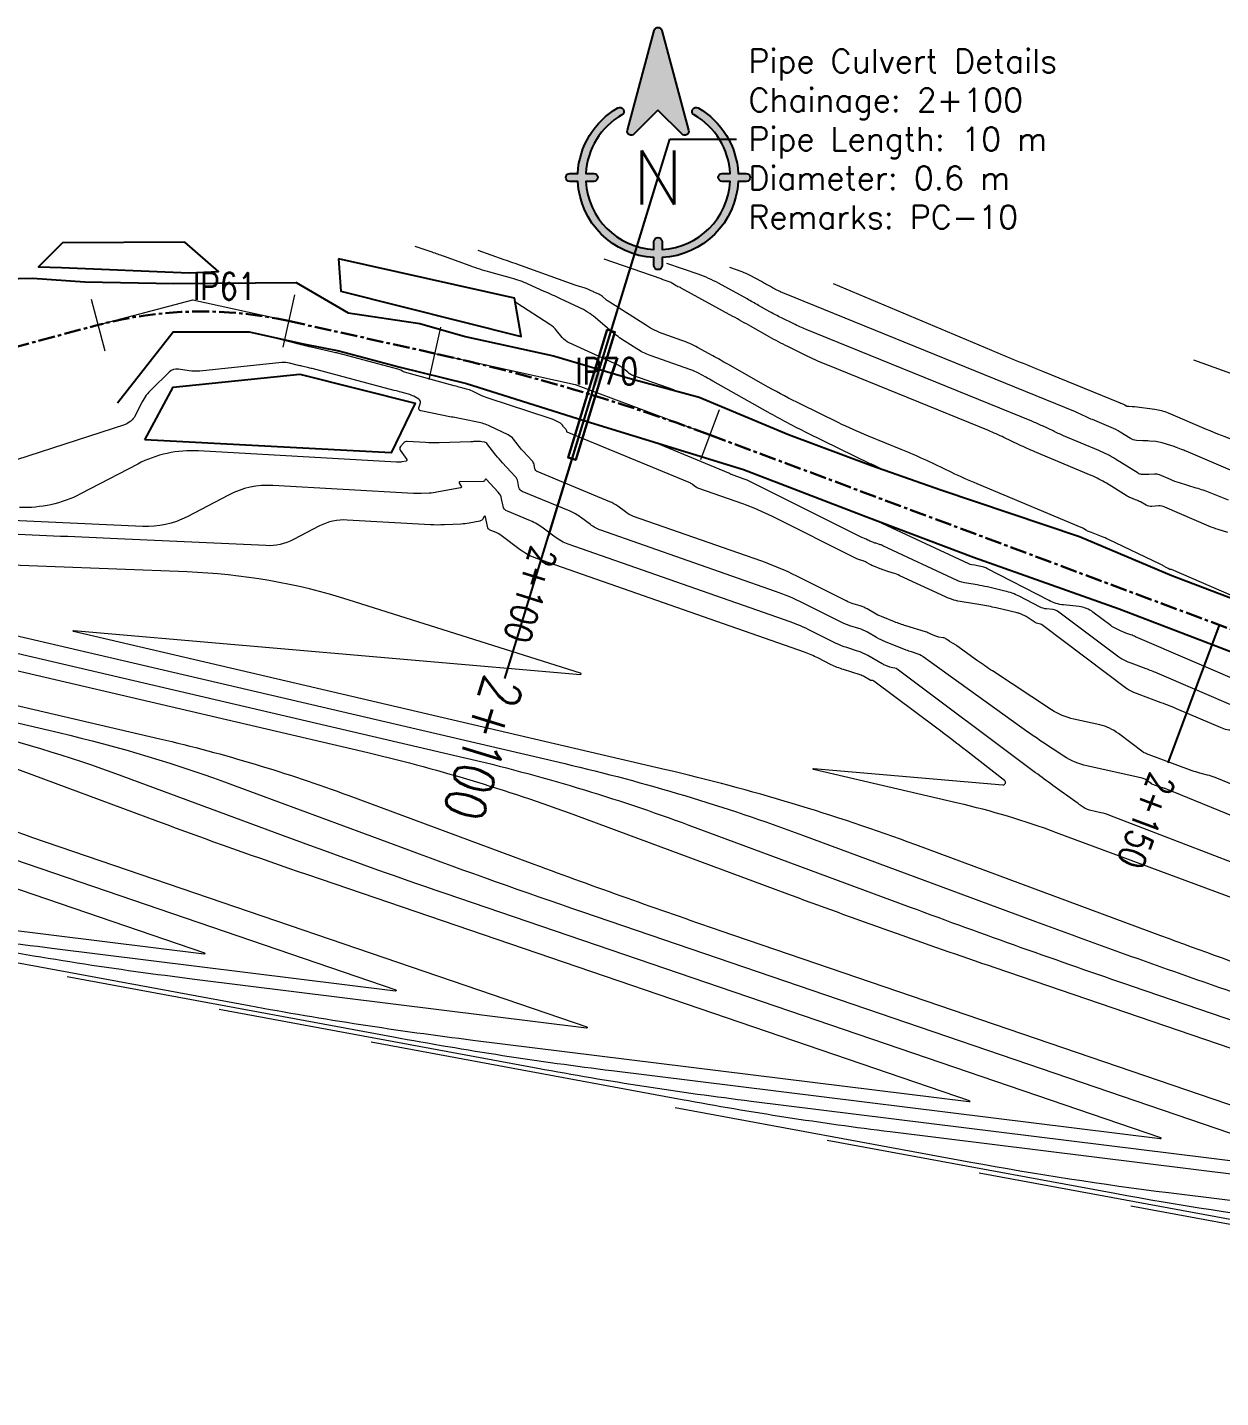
# Model space of a CAD drawing. Extents: x 337736 to 342002, y 3067251 to 3069533.
# Drawn here: x 339473.2 to 339562.4, y 3068116.4 to 3068218.9 of the extents above; entities that cross this region are included whole.
import ezdxf
from ezdxf.enums import TextEntityAlignment as Align

# ---------------------------------------------------------------- set-up
doc = ezdxf.new("R2010")
doc.units = 0
doc.header["$MEASUREMENT"] = 0
doc.linetypes.add('Center', pattern=[2, 1.25, -0.25, 0.25, -0.25])
for name, color, linetype, lineweight in [('BEC', 3, 'Continuous', 13), ('BES', 3, 'Continuous', 13), ('Chainage', 7, 'Continuous', 25), ('Contour', 4, 'Continuous', 0), ('IP_Line', 150, 'Continuous', 9), ('PC_Callout', 6, 'Continuous', 30), ('PipeCulvert', 6, 'Continuous', 30), ('RC', 9, 'Center', 30)]:
    doc.layers.add(name, color=color, linetype=linetype, lineweight=lineweight)
for name, color, linetype in [('Building', 1, 'Continuous'), ('IPName', 7, 'Continuous'), ('Match Chainage', 7, 'Continuous'), ('North', 7, 'Continuous'), ('RoadEdge', 51, 'Continuous')]:
    doc.layers.add(name, color=color, linetype=linetype)
doc.styles.get("Standard").update_dxf_attribs({"font": 'simplex.shx'})
doc.dimstyles.new('Dimension_PC_Callout', dxfattribs={"dimtxt": 1.75, "dimasz": 1.75, "dimexe": 0.18, "dimexo": 0.0625, "dimgap": 0.875, "dimtad": 0, "dimdec": 4, "dimzin": 0, "dimdsep": 46, "dimtxsty": 'Standard', "dimcen": 0.09, "dimadec": 0, "dimazin": 0, "dimtfac": 1, "dimtdec": 4, "dimtofl": 0, "dimtmove": 0, "dimatfit": 3, "dimfxl": 1, "dimtolj": 1, "dimtzin": 0, "dimarcsym": 0})

# ---------------------------------------------------------------- blocks, each defined once
blk = doc.blocks.new('North')
at = {"layer": 'North'}
h = blk.add_hatch(color=0, dxfattribs=at)
h.dxf.hatch_style = 1
edge = h.paths.add_edge_path()
edge.add_line((7.276000000000001e-12, 8.38899464431597), (-2.97585080653152, 5.413143837775349))
edge.add_arc((-3.32940419712395, 5.766697228368679), 0.499999999999442, 165.000000000033, 314.99999999992633, ccw=False)
edge.add_line((-3.81236711026941, 5.8961067509199), (-0.4829629131381812, 18.3216123735528))
edge.add_arc((7.276000000000001e-12, 18.1922028510016), 0.500000000000879, 14.999999999966974, 165.000000000033, ccw=False)
edge.add_line((0.482962913152733, 18.3216123735528), (3.81236711028396, 5.8961067509199))
edge.add_arc((3.3294041971385, 5.766697228368679), 0.500000000000879, -135, 14.999999999966974, ccw=False)
edge.add_line((2.97585080654608, 5.413143837776259), (7.275957614183426e-12, 8.38899464431597))
edge = h.paths.add_edge_path()
edge.add_line((0.5000000000072761, -7.99999999999636), (0.5000000000072761, -8.986100377802359))
edge.add_arc((7.276000000000001e-12, 3.638e-12), 9.000000000000279, 273.18473853672, 356.81526146328)
edge.add_line((8.98610037781327, -0.499999999996362), (8.000000000007269, -0.499999999996362))
edge.add_arc((8.000000000007269, 3.638e-12), 0.5, 90, 270, ccw=False)
edge.add_line((8.000000000007269, 0.500000000003638), (8.98610037781327, 0.500000000003638))
edge.add_arc((7.276000000000001e-12, 2.7285e-12), 9.00000000000033, 3.18473853672609, 60.00000000000131)
edge.add_arc((4.75000000000728, 8.22724133595511), 0.499999999999844, 59.999999999989996, 239.99999999999, ccw=False)
edge.add_arc((1.09139e-11, 3.638e-12), 9.99999999999743, 2.865983982600028, 60.00000000001597, ccw=False)
edge.add_line((9.98749217772638, 0.500000000003638), (11.0000000000073, 0.500000000003638))
edge.add_arc((11.0000000000073, 3.638e-12), 0.5, -90, 90, ccw=False)
edge.add_line((11.0000000000073, -0.499999999996362), (9.98749217772638, -0.499999999996362))
edge.add_arc((1.09139e-11, 3.638e-12), 9.999999999996382, 272.8659839825781, 357.1340160174001, ccw=False)
edge.add_line((0.5000000000072761, -9.98749217771547), (0.5000000000072761, -10.9999999999964))
edge.add_arc((7.276000000000001e-12, -10.9999999999964), 0.5, -180, 0, ccw=False)
edge.add_line((-0.499999999992724, -10.9999999999964), (-0.499999999992724, -9.98749217771547))
edge.add_arc((7.276000000000001e-12, 3.638e-12), 10, 182.865983982599, 267.1340160174011, ccw=False)
edge.add_line((-9.98749217771183, -0.499999999996362), (-10.9999999999927, -0.499999999996362))
edge.add_arc((-10.9999999999927, 3.638e-12), 0.5, 90, 270, ccw=False)
edge.add_line((-10.9999999999927, 0.500000000003638), (-9.98749217771183, 0.500000000003638))
edge.add_arc((7.276000000000001e-12, 3.638e-12), 10, 120, 177.134016017401, ccw=False)
edge.add_arc((-4.74999999999272, 8.22724133595511), 0.500000000000632, -59.99999999999011, 119.99999999995799, ccw=False)
edge.add_arc((7.276000000000001e-12, 2.7285e-12), 9.00000000000034, 119.999999999999, 176.815261463274)
edge.add_line((-8.98610037779872, 0.500000000003638), (-7.99999999999272, 0.500000000003638))
edge.add_arc((-7.99999999999272, 3.638e-12), 0.5, -90, 90, ccw=False)
edge.add_line((-7.99999999999272, -0.499999999996362), (-8.98610037779872, -0.499999999996362))
edge.add_arc((7.276000000000001e-12, 3.638e-12), 9.000000000000279, 183.18473853672, 266.81526146328)
edge.add_line((-0.499999999992724, -8.986100377802359), (-0.499999999992724, -7.99999999999636))
edge.add_arc((7.276000000000001e-12, -7.99999999999636), 0.5, 0, 180, ccw=False)
at = {"layer": 'North', "color": 0}
for points in [[(7.276000000000001e-12, 8.38899464431597), (-2.97585080653152, 5.413143837775349, -0.7673269879792459), (-3.81236711026941, 5.8961067509199), (-0.4829629131381811, 18.3216123735528, -0.7673269879794109), (0.482962913152733, 18.3216123735528), (3.81236711028396, 5.8961067509199, -0.7673269879792459), (2.97585080654608, 5.413143837776259)], [(0.5000000000072761, -7.99999999999636), (0.5000000000072761, -8.986100377802359, 0.382015476982892), (8.98610037781327, -0.499999999996362), (8.000000000007269, -0.499999999996362, -1), (8.000000000007269, 0.500000000003638), (8.98610037781327, 0.500000000003638, 0.253109756565021), (4.50000000000728, 7.79422863406307, -0.99999999999909), (5.00000000000728, 8.660254037847151, -0.2545902106462961), (9.98749217772638, 0.500000000003638), (11.0000000000073, 0.500000000003638, -1), (11.0000000000073, -0.499999999996362), (9.98749217772638, -0.499999999996362, -0.385206477913585), (0.5000000000072761, -9.98749217771547), (0.5000000000072761, -10.9999999999964, -1), (-0.499999999992724, -10.9999999999964), (-0.499999999992724, -9.98749217771547, -0.385206477913585), (-9.98749217771183, -0.499999999996362), (-10.9999999999927, -0.499999999996362, -1), (-10.9999999999927, 0.500000000003638), (-9.98749217771183, 0.500000000003638, -0.2545902106462961), (-4.99999999999272, 8.66025403784806, -0.9999999999990908), (-4.49999999999272, 7.79422863406307, 0.253109756565021), (-8.98610037779872, 0.500000000003638), (-7.99999999999272, 0.500000000003638, -1), (-7.99999999999272, -0.499999999996362), (-8.98610037779872, -0.499999999996362, 0.382015476982892), (-0.499999999992724, -8.986100377802359), (-0.499999999992724, -7.99999999999636, -1)]]:
    blk.add_lwpolyline(points, format="xyb", close=True, dxfattribs=at)
blk.add_text('N', height=6.7215, dxfattribs=at).set_placement((7.2919e-12, 3.6513e-12), align=Align.MIDDLE_CENTER)

msp = doc.modelspace()

# ---------------------------------------------------------------- linework, layer by layer
at = {"layer": 'BEC'}
for points in [[(339493.131777244, 3068198.85621693), (339492.264055413, 3068194.95146869)], [(339493.1317772437, 3068198.856216928), (339492.2640554128, 3068194.951468688)], [(339477.942371026, 3068198.53710184), (339478.973324972, 3068194.67224298)], [(339477.9423710258, 3068198.537101839), (339478.9733249717, 3068194.672242979)], [(339504.04361615, 3068196.43136384), (339503.175894319, 3068192.5266156)], [(339504.0436161497, 3068196.431363839), (339503.1758943187, 3068192.526615599)], [(339524.884816427, 3068190.25863812), (339523.486108601, 3068186.51115678)], [(339524.8848164268, 3068190.258638118), (339523.4861086008, 3068186.511156779)]]:
    msp.add_lwpolyline(points, dxfattribs=at)
at = {"layer": 'BES'}
for points in [[(339493.131777244, 3068198.85621693), (339492.264055413, 3068194.95146869)], [(339493.1317772437, 3068198.856216928), (339492.2640554128, 3068194.951468688)], [(339477.942371026, 3068198.53710184), (339478.973324972, 3068194.67224298)], [(339477.9423710258, 3068198.537101839), (339478.9733249717, 3068194.672242979)], [(339504.04361615, 3068196.43136384), (339503.175894319, 3068192.5266156)], [(339504.0436161497, 3068196.431363839), (339503.1758943187, 3068192.526615599)], [(339524.884816427, 3068190.25863812), (339523.486108601, 3068186.51115678)], [(339524.8848164268, 3068190.258638118), (339523.4861086008, 3068186.511156779)]]:
    msp.add_lwpolyline(points, dxfattribs=at)
at = {"layer": 'Building'}
for points in [[(339475.7929999997, 3068202.751999998, 1414.822), (339474.0089999997, 3068200.961999998, 1415.347), (339475.7169999998, 3068200.904999998, 1415.614), (339485.2779999998, 3068200.514999999, 1414.922), (339487.4659999998, 3068200.613999998, 1414.787), (339484.9429999997, 3068202.798999998, 1414.965), (339475.7929999997, 3068202.751999998, 1414.822)], [(339496.4359999998, 3068201.547999999, 1414.756), (339496.6109999998, 3068199.133999998, 1414.779), (339510.0849999998, 3068195.731999998, 1413.667), (339509.5900999997, 3068198.605999999, 1412.929), (339496.4359999998, 3068201.547999999, 1414.756)], [(339481.9399999998, 3068188.004999998, 1416.74), (339484.0679999997, 3068191.952999999, 1416.787), (339493.5449999998, 3068192.936999999, 1416.78), (339502.1529999998, 3068190.748999998, 1416.664), (339500.3759999998, 3068187.040999999, 1416.699), (339481.9399999998, 3068188.004999998, 1416.74)]]:
    msp.add_polyline3d(points, dxfattribs=at)
at = {"layer": 'Chainage'}
for p, q in [((339515.338596211, 3068191.38639048), (339512.119991815, 3068180.86780761)), ((339562.275258873, 3068174.16828331), (339558.428812353, 3068163.86270962))]:
    msp.add_line(p, q, dxfattribs=at)
at = {"layer": 'Contour'}
for points, elevation in [([(339536.8455332448, 3068185.917949785), (339536.4405, 3068186.1107, 0.01443), (339536.3538, 3068186.149), (339536.2659, 3068186.1847, -0.01727), (339536.1794, 3068186.2234), (339531.4805, 3068188.525, -0.01469), (339528.5225, 3068190.0831), (339524.4244, 3068192.3981, 0.00282), (339523.8825, 3068192.7002), (339523.3389, 3068192.9993, 0.0408), (339522.7746, 3068193.2522), (339519.727, 3068194.3296, -0.05712), (339518.7299, 3068194.8161), (339517.7884, 3068195.4169, -0.03372), (339516.8917, 3068196.0783), (339515.6401, 3068197.1387, 0.06757), (339514.4155, 3068197.9201), (339513.0154, 3068198.5673, 0.00275), (339511.8147, 3068199.1144), (339510.6109, 3068199.6549, 0.03825), (339509.373, 3068200.1005), (339507.7488, 3068200.5485, -0.01963), (339506.2606, 3068201.0225), (339504.2838, 3068201.7388, 0.00315), (339503.4363, 3068202.0398), (339502.1622, 3068202.4833)], 1412), ([(339566.1774, 3068175.0758), (339558.6882, 3068178.3095, 0.11877), (339558.6477, 3068178.3165), (339558.6056, 3068178.3137, -0.1434), (339558.5661, 3068178.3226), (339558.4446, 3068178.3896, -0.006079999999999999), (339558.352, 3068178.4422), (339558.0729, 3068178.6053, 0.02126), (339557.8512, 3068178.7225), (339553.994, 3068180.556, 0.0154), (339553.46, 3068180.7899), (339552.7198, 3068181.0874, 0.0056), (339552.5761, 3068181.1433), (339552.4319, 3068181.1975, -0.05067), (339552.2946, 3068181.2657), (339552.1147, 3068181.3791, 0.04142), (339551.9439, 3068181.4678), (339544.177, 3068184.7209, -0.01187), (339542.28, 3068185.5689), (339540.4031, 3068186.462, 0.01443), (339538.502, 3068187.3001), (339536.0385, 3068188.3025, -0.01727), (339533.7891, 3068189.3095), (339530.9944, 3068190.6783, -0.01469), (339528.5602, 3068191.9606), (339525.5258, 3068193.6746, 0.00282), (339524.4012, 3068194.3016), (339523.2731, 3068194.9222, 0.0408), (339522.1021, 3068195.447), (339520.7103, 3068195.9391, -0.05712), (339519.4484, 3068196.5547), (339516.6629999999, 3068198.3324, -0.03372), (339516.4063, 3068198.5218), (339516.1623, 3068198.7285, 0.06757), (339515.8952, 3068198.8989), (339515.5898, 3068199.0401, 0.00275), (339515.3278, 3068199.1594), (339515.0652, 3068199.2773, 0.03825), (339514.7952, 3068199.3746), (339514.4409, 3068199.4723, -0.01963), (339514.1163, 3068199.5757), (339510.1195, 3068201.0238, 0.00315), (339508.8202, 3068201.4853), (339506.867, 3068202.1653)], 1411), ([(339562.9012, 3068181.0941), (339562.1931, 3068181.3081, -0.02854), (339561.4994, 3068181.5617), (339558.1951, 3068182.9885, 0.11877), (339557.7291, 3068183.069), (339557.2286, 3068183.0363, -0.1434), (339556.8014, 3068183.1317), (339556.3739, 3068183.3677, 0.03619), (339556.019, 3068183.5314), (339555.6522, 3068183.6693, -0.05067), (339555.3031, 3068183.8427), (339553.8353, 3068184.7676, 0.04142), (339552.6972, 3068185.3593), (339548.4827, 3068187.1244, -0.01187), (339547.3217, 3068187.6434), (339546.173, 3068188.19, 0.01443), (339545.0095, 3068188.703), (339533, 3068193.5891, -0.01727), (339531.5134, 3068194.2546), (339530.0222, 3068194.985, -0.01469), (339528.6354, 3068195.7155), (339527.27, 3068196.4868, 0.00282), (339525.9004, 3068197.2503), (339522.0539, 3068199.3663, 0.0408), (339521.9276, 3068199.4229), (339521.7966, 3068199.4692, -0.05712), (339521.6726, 3068199.5297), (339521.3962, 3068199.7061, 0.05516), (339521.1601, 3068199.8224), (339520.8401, 3068199.9384, 0.00315), (339520.5431, 3068200.0439), (339516.2767, 3068201.5292)], 1409), ([(339562.9518, 3068183.513), (339561.5979, 3068184.0474, 0.02062), (339560.5483, 3068184.4124), (339559.2974, 3068184.7904, -0.02854), (339558.6193, 3068185.0384), (339557.7975, 3068185.3932, 0.11877), (339557.4339, 3068185.456), (339557.0029, 3068185.4279, -0.0262), (339556.7284, 3068185.4244), (339556.4537, 3068185.4352, -0.13143), (339556.2, 3068185.5139), (339554.5189, 3068186.5732, 0.04142), (339553.2665, 3068187.2243), (339550.6356, 3068188.3262, -0.01187), (339549.8426, 3068188.6807), (339549.0579, 3068189.054, 0.01443), (339548.2632, 3068189.4044), (339531.3893, 3068196.2696, -0.01727), (339530.4642, 3068196.6837), (339529.5361, 3068197.1383, -0.01469), (339528.673, 3068197.5929), (339527.8233, 3068198.073, 0.00282), (339526.9709, 3068198.5482), (339524.8353, 3068199.7229, 0.042), (339523.3277, 3068200.3943), (339520.9815, 3068201.2111)], 1408), ([(339563.622, 3068185.5324), (339559.7968, 3068187.159, 0.006540000000000001), (339559.4416, 3068187.3046), (339559.0845, 3068187.4455, 0.02062), (339558.7223, 3068187.5715), (339557.9926, 3068187.792, 0.05212000000000001), (339557.5244, 3068187.8817), (339557.0467, 3068187.9225, 0.01141), (339556.5684, 3068187.9523), (339556.0768, 3068187.9718, -0.13143), (339555.6268, 3068188.1114), (339554.8697, 3068188.5884, 0.04142), (339554.1985, 3068188.9374), (339552.7885, 3068189.528, -0.01187), (339552.3634, 3068189.718), (339551.9429, 3068189.9181, 0.01443), (339551.5169, 3068190.1059), (339529.7787, 3068198.95, -0.01727), (339529.4149, 3068199.1129), (339529.05, 3068199.2916, -0.01469), (339528.7106, 3068199.4704), (339528.3765, 3068199.6591, 0.00282), (339528.0413, 3068199.846), (339527.2016, 3068200.3079, 0.042), (339526.6088, 3068200.5719), (339525.6863, 3068200.8931)], 1407), ([(339563.5694, 3068187.9137, -0.01401), (339561.3182, 3068188.7973), (339558.4739, 3068190.0068, 0.06935), (339557.4444, 3068190.2847), (339555.9322, 3068190.4748, 0.00999), (339555.7518, 3068190.4939), (339555.5133, 3068190.5142, 0.01141), (339555.448, 3068190.5183), (339555.3826, 3068190.5209, -0.13143), (339555.3222, 3068190.5396), (339555.2206, 3068190.6036, 0.04142), (339555.1305, 3068190.6505), (339554.9413, 3068190.7297, -0.01187), (339554.8843, 3068190.7552), (339554.8278, 3068190.7821, 0.01443), (339554.7707, 3068190.8073), (339549.0708, 3068193.1263, -0.00299), (339545.261, 3068194.7029), (339533.4231, 3068199.6852)], 1406), ([(339521.5256173316, 3068191.734775352, 0.02319413528752279), (339521.4899, 3068191.7493), (339518.4269, 3068192.8321, -0.05712), (339518.2946, 3068192.8967), (339518.1697, 3068192.9764, -0.03372), (339518.0507, 3068193.0642), (339517.6606, 3068193.3947, 0.06901), (339517.3341, 3068193.6017), (339513.6726, 3068195.2689, -0.11661), (339513.1508, 3068195.6734), (339512.7246, 3068196.2013, 0.07922), (339512.227, 3068196.6499), (339509.7679, 3068198.245, 0.009506753938882359), (339509.6383920607, 3068198.325556711, 0.009506753938882359)], 1413), ([(339563.3657, 3068166.2749, -0.09566000000000001), (339562.3623, 3068166.4943), (339559.2447, 3068167.8348, 0.01278), (339557.9351, 3068168.3586), (339556.0743, 3068169.0483, -0.02068), (339555.8312, 3068169.15), (339555.5922, 3068169.2618, -0.05222), (339555.3674, 3068169.3972), (339549.0756, 3068174.1439, 0.10755), (339548.8968, 3068174.2263), (339548.7002, 3068174.2698, -0.09104), (339548.5177, 3068174.3469), (339547.8295, 3068174.7987, 0.04468), (339547.6199, 3068174.9109), (339547.4004, 3068175.0043, 0.04307), (339547.1744, 3068175.0783), (339545.5871, 3068175.4502, 0.0186), (339544.4431, 3068175.6737), (339543.0573, 3068175.8913, -0.07006), (339541.8032, 3068176.2733), (339538.4004, 3068177.8568, 0.03379), (339537.8983, 3068178.0503), (339537.3383, 3068178.2238, -0.02008), (339536.9186, 3068178.3726), (339536.4376, 3068178.5651, -0.03468), (339536.1675, 3068178.6956), (339535.8972, 3068178.8502, 0.05347999999999999), (339535.6427, 3068178.9616), (339535.3762, 3068179.0456, -0.03976), (339535.1181, 3068179.1503), (339528.8696, 3068182.2823, 0.03185), (339526.65, 3068183.2232), (339523.3651, 3068184.3752, -0.07716), (339523.1166, 3068184.5081), (339522.8888, 3068184.6796, 0.06315), (339522.6432, 3068184.8199), (339513.535, 3068188.5962, -0.24844), (339513.4885, 3068188.6524), (339513.4718, 3068188.7332, 0.1366), (339513.4354, 3068188.8039), (339513.2586, 3068188.995, -0.02288), (339513.1683, 3068189.1019), (339513.083, 3068189.213, 0.11848), (339512.9771, 3068189.2986), (339512.5659, 3068189.4941, 0.03223), (339512.2413, 3068189.6235), (339507.623, 3068191.1281, -0.03382), (339507.0544, 3068191.3569), (339506.4373, 3068191.6551, 0.05005), (339505.9958, 3068191.8163), (339505.5379999999, 3068191.9333, -0.00507), (339505.0816, 3068192.0548), (339501.3556, 3068193.0876, -0.06057000000000001), (339501.22, 3068193.1436), (339501.0912, 3068193.216, 0.0632), (339500.9554, 3068193.2712), (339497.135, 3068194.2872, 0.00014), (339496.7612, 3068194.3865), (339496.3874, 3068194.4857, 0.00927), (339496.0119, 3068194.5779), (339494.3843, 3068194.9458, -0.00596), (339493.1769, 3068195.2338), (339489.7669, 3068196.0906)], 1414), ([(339422.3341967687, 3068193.994312794), (339426.4665, 3068193.0791, -0.09541000000000001), (339429.0109, 3068191.9786), (339442.9191, 3068182.4949, -0.18084), (339443.6886, 3068181.4045), (339444.0732, 3068179.9391, -0.29733), (339443.7441, 3068178.9501), (339442.7698, 3068178.1759, 0.62721), (339442.8886, 3068177.6473), (339498.2104, 3068164.7322, -0.0314), (339514.1485, 3068159.9392), (339529.7852, 3068154.1444, 0.006409999999999999), (339545.4936, 3068148.551), (339615.0459, 3068124.7849, -0.90205), (339615.0229, 3068124.685), (339558.4855, 3068131.7012, -0.01483), (339543.6871, 3068133.9851), (339521.5912, 3068138.0695)], 1424), ([(339433.7605943313, 3068194.59736864, 0.09304940287050198), (339434.0607, 3068194.3237), (339437.7062, 3068192.0697, -0.03012), (339440.0323, 3068190.4301), (339442.362, 3068188.5683, -0.05477000000000001), (339444.1846, 3068186.7521), (339445.8076, 3068184.7357, 0.00954), (339447.4684, 3068182.7509), (339451.011, 3068178.6779, -0.11529), (339451.058, 3068178.5891), (339451.0891, 3068178.4703, -0.29733), (339451.0723, 3068178.4196), (339451.0224, 3068178.38, 0.62721), (339451.0284, 3068178.3529), (339513.3404, 3068163.8059, -0.0314), (339531.1066, 3068158.4632), (339548.537, 3068152.0037, 0.006409999999999999), (339566.0473, 3068145.7687), (339643.6317, 3068119.258, -0.90205), (339643.6087, 3068119.1581), (339579.2912, 3068127.1398, -0.01483), (339565.2604, 3068129.3053), (339544.3107, 3068133.1778)], 1422), ([(339571.2477, 3068158.9621), (339561.9526, 3068162.7664, 0.03535), (339561.3899, 3068162.9515), (339560.8141, 3068163.0968, -0.02695), (339560.2478, 3068163.2726), (339556.8428, 3068164.5346, -0.02068), (339556.7489, 3068164.5739), (339556.6565, 3068164.6172, -0.05222), (339556.5696, 3068164.6695), (339554.7326, 3068166.0553, 0.10755), (339553.3412, 3068166.6969), (339551.4037, 3068167.1257, -0.09104), (339549.7314, 3068167.8315), (339545.3081, 3068170.7356, -0.01079), (339544.1979, 3068171.4992), (339542.6416, 3068172.6199, 0.02356), (339542.4676, 3068172.7331), (339542.2883, 3068172.8382, -0.01808), (339542.1131, 3068172.9495), (339541.8669, 3068173.1187, 0.11208), (339541.6238, 3068173.2155), (339541.3017, 3068173.2661, -0.07006), (339541.0111, 3068173.3546), (339540.654, 3068173.5208, 0.03379), (339540.3144, 3068173.6518), (339538.844, 3068174.1073, -0.02008), (339537.9997, 3068174.4065), (339537.0321, 3068174.7938, -0.03468), (339536.4887, 3068175.0564), (339535.9449, 3068175.3673, 0.05347999999999999), (339535.433, 3068175.5913), (339534.8969, 3068175.7605, -0.03976), (339534.3777, 3068175.971), (339530.6965, 3068177.8162, 0.03185), (339528.0021, 3068178.9584), (339518.4873, 3068182.2949, -0.07716), (339517.8754, 3068182.6223), (339517.3143, 3068183.0447, 0.06315), (339516.7095, 3068183.3904), (339511.2925, 3068185.6362, -0.24844), (339511.1104, 3068185.8566), (339511.0449, 3068186.1734, 0.1366), (339510.9024, 3068186.4505), (339510.2091, 3068187.1994, -0.02288), (339509.8554, 3068187.6185), (339509.5209, 3068188.0538, 0.11848), (339509.1057, 3068188.3893), (339507.7418, 3068189.0378, 0.06295), (339506.8124, 3068189.3438), (339505.8443, 3068189.5324, -0.00107), (339504.8766, 3068189.723), (339502.5792, 3068190.1805, -0.4372), (339502.4417, 3068190.4048), (339502.5467, 3068190.7776, 0.34612), (339502.4304, 3068191.059), (339502.054, 3068191.2707, 0.0632), (339501.6708, 3068191.4265), (339501.1098, 3068191.5757, 0.00014), (339500.6015, 3068191.7107), (339494.4584, 3068193.3408, 0.00927), (339494.1202, 3068193.4238), (339493.7805, 3068193.5006, -0.00596), (339493.4417, 3068193.5814), (339492.7646, 3068193.7515, 0.08739), (339492.1934, 3068193.7926), (339486.0664, 3068193.1622, -0.06232000000000001), (339485.2665, 3068193.1798), (339484.4689, 3068193.2974, 0.23283), (339483.7802, 3068193.076), (339482.4391, 3068191.7793, 0.08233), (339481.762, 3068190.8659), (339481.2363, 3068189.8403, -0.19825), (339480.4255, 3068189.1493), (339468.717, 3068185.3431, 0.04182)], 1416), ([(339585.0776, 3068150.9459), (339558.2815, 3068161.9129, 0.03535), (339558.1654, 3068161.9511), (339558.0466, 3068161.9811, -0.02695), (339557.9297, 3068162.0174), (339557.2271, 3068162.2778, -0.02068), (339557.2077, 3068162.2859), (339557.1886, 3068162.2948, -0.05222), (339557.1707, 3068162.3056), (339556.7917, 3068162.5916, 0.10755), (339556.5045, 3068162.724), (339552.3823, 3068163.6362, -0.09104), (339550.6578, 3068164.3641), (339549.0669, 3068165.4085, -0.01079), (339547.4993, 3068166.4868), (339540.132, 3068171.792, 0.02356), (339540.0132, 3068171.8694), (339539.8907, 3068171.9411, 0.05742000000000001), (339539.7617, 3068171.998), (339539.2531, 3068172.1555, -0.02008), (339538.8742, 3068172.2898), (339537.3293, 3068172.9082, -0.03468), (339536.6493, 3068173.2367), (339535.9688, 3068173.6258, 0.05347999999999999), (339535.3281, 3068173.9062), (339534.6573, 3068174.1179, -0.03976), (339534.0074, 3068174.3814), (339531.2182, 3068175.7795, 0.03185), (339529.0916, 3068176.681), (339516.0484, 3068181.2548, -0.07716), (339515.2548, 3068181.6794), (339514.5271, 3068182.2273, 0.06315), (339513.7426, 3068182.6756), (339510.1713, 3068184.1562, -0.24844), (339509.9213, 3068184.4586), (339509.8315, 3068184.8934, 0.1366), (339509.6358, 3068185.2737), (339508.6844, 3068186.3016, -0.02288), (339508.1989, 3068186.8768), (339507.5286, 3068187.749, 0.11848), (339507.4829999999, 3068187.7859), (339507.4284, 3068187.8118, 0.06295), (339507.3715, 3068187.8306), (339507.1338, 3068187.8769, 0.05497999999999999), (339506.9539, 3068187.8917), (339506.6058, 3068187.8822, 0.00102), (339506.3132, 3068187.8736), (339503.9593, 3068187.7996, -0.02234), (339502.9308, 3068187.8132), (339501.558, 3068187.8928, 0.23394), (339501.2787, 3068187.7741), (339501.0582, 3068187.5173, 0.34071), (339501.044, 3068187.2495), (339501.5302, 3068186.545, -0.54396), (339501.477, 3068186.4163), (339501.1657, 3068186.359, -0.03335), (339501.031, 3068186.3434), (339500.8953, 3068186.3368, -0.0265), (339500.7595, 3068186.3374), (339485.9642, 3068187.1855, 0.13551), (339481.4172, 3068186.2063), (339477.1405, 3068183.9716, -0.13259), (339472.592, 3068182.9646)], 1417), ([(339563.4887, 3068168.0427), (339557.6324, 3068170.5607, 0.01278), (339556.796, 3068170.8953), (339555.6901, 3068171.3051, -0.02068), (339555.3723, 3068171.4381), (339555.0601, 3068171.5842, -0.05222), (339554.7664, 3068171.761), (339550.2866, 3068175.1407, 0.13575), (339549.8395, 3068175.3174), (339549.3436, 3068175.3705, -0.09283999999999999), (339548.8741, 3068175.5115), (339547.3222, 3068176.3134, 0.06177000000000001), (339546.2458, 3068176.7106), (339544.9335, 3068177.0181, 0.0186), (339544.1754, 3068177.1662), (339543.4117, 3068177.2861, -0.07006), (339542.6795, 3068177.5091), (339537.1104, 3068180.1007, 0.03379), (339536.8622, 3068180.1963), (339536.5855, 3068180.2821, -0.02008), (339536.3781, 3068180.3556), (339536.1404, 3068180.4507, -0.03468), (339536.0069, 3068180.5152), (339535.8733, 3068180.5916, 0.05347999999999999), (339535.7475, 3068180.6467), (339535.6159, 3068180.6882, -0.03976), (339535.4883, 3068180.7399), (339527.2817, 3068184.8534, 0.03185), (339526.6858, 3068185.106), (339525.8039, 3068185.4153, -0.07716), (339525.7372, 3068185.451), (339525.6761, 3068185.497, 0.06315), (339525.6101, 3068185.5347), (339520.5108, 3068187.6489)], 1413), ([(339575.8153, 3068151.5706), (339554.0839, 3068159.9337, 0.03741), (339553.4208, 3068160.1335), (339552.5804, 3068160.3194, -0.09104), (339552.2523, 3068160.4579), (339551.9496, 3068160.6567, -0.01079), (339551.6513, 3068160.8619), (339549.8356, 3068162.1693, -0.00475), (339548.5363, 3068163.1238), (339538.1945, 3068170.8739, 0.13095), (339538.0229, 3068170.9429), (339537.833, 3068170.9663, -0.06471), (339537.6491, 3068171.0135), (339537.3379, 3068171.1381, -0.03468), (339537.0798, 3068171.2628), (339535.9927, 3068171.8844, 0.05347999999999999), (339535.2232, 3068172.2211), (339534.4176, 3068172.4754, -0.03976), (339533.6372, 3068172.7917), (339531.7399, 3068173.7428, 0.03185), (339530.1812, 3068174.4035), (339513.6095, 3068180.2147, -0.07716), (339512.6342, 3068180.7366), (339511.7399, 3068181.4098, 0.06315), (339510.7757, 3068181.9608), (339509.0501, 3068182.6762, -0.24844), (339508.7323, 3068183.0607), (339508.6181, 3068183.6135, 0.1366), (339508.3693, 3068184.097), (339507.4749, 3068185.0632, 0.50853), (339507.4019, 3068185.0547), (339507.3407, 3068184.946, -0.26843), (339507.2477, 3068184.8911), (339505.512, 3068184.8758, 0.60148), (339505.4552, 3068184.7663), (339505.6047, 3068184.5497, -0.54396), (339505.55, 3068184.4175), (339503.7893, 3068184.0933, -0.03335), (339503.2071, 3068184.0258), (339502.6204, 3068183.9972, -0.0265), (339502.0338, 3068183.9997), (339491.5204, 3068184.6024, 0.13551), (339488.2143, 3068183.8904), (339485.1049, 3068182.2656, -0.13259), (339481.7978, 3068181.5335), (339460.0671, 3068182.5291, -0.37291)], 1418), ([(339576.6647, 3068148.7927), (339550.0987, 3068158.6377, 0.0314), (339542.7291, 3068160.8539), (339531.9365, 3068163.3735, -0.93094), (339531.9473, 3068163.4417), (339546.0973, 3068162.2167, 0.74692), (339546.2222, 3068162.535), (339543.3776, 3068164.7511, 0.00468), (339541.1484, 3068166.4545), (339536.4526, 3068169.9735, 0.13095), (339536.3653, 3068170.0086), (339536.2687, 3068170.0205, -0.09962), (339536.1781, 3068170.0506), (339535.7465, 3068170.2973, 0.05347999999999999), (339535.415, 3068170.4424), (339534.178, 3068170.8328, -0.03976), (339533.2670000001, 3068171.2021), (339532.2616, 3068171.7061, 0.03185), (339531.2707, 3068172.1261), (339511.1706, 3068179.1746, -0.07716), (339510.0136, 3068179.7937), (339508.5972, 3068180.86, 0.06315), (339508.2197, 3068181.0757), (339507.8149, 3068181.2435, -0.24844), (339507.5682, 3068181.542), (339507.4205, 3068182.2569, 0.66847), (339507.3253, 3068182.275), (339507.1862, 3068182.0631, -0.20475), (339506.992, 3068181.9342), (339506.2057, 3068181.7895, -0.03335), (339505.5936, 3068181.7185), (339504.3455, 3068181.6576, -0.0265), (339503.308, 3068181.6621), (339497.0766, 3068182.0193, 0.13551), (339495.0115, 3068181.5746), (339493.0692, 3068180.5597, -0.13259), (339491.0035, 3068180.1024), (339479.3704, 3068180.6354, 0.00193), (339470.8839, 3068180.9913)], 1419), ([(339564.657, 3068169.573), (339556.0202, 3068173.2865, 0.01278), (339555.6568, 3068173.4319), (339555.2898, 3068173.5679, -0.02068), (339554.929, 3068173.7189), (339554.5279, 3068173.9065, -0.05222), (339554.1653, 3068174.1249), (339552.8264, 3068175.135, 0.13575), (339551.7873, 3068175.5458), (339550.6345, 3068175.6691, -0.09283999999999999), (339549.5432, 3068175.9969), (339544.8894, 3068178.4015, 0.06177000000000001), (339544.5802, 3068178.5156), (339544.2033, 3068178.6039, 0.0186), (339543.9855, 3068178.6465), (339543.7662, 3068178.6809, -0.07006), (339543.5558, 3068178.745), (339536.3615, 3068182.0928)], 1412), ([(339555.6705, 3068130.7319), (339576.0471, 3068126.9653, 0.01483), (339589.694, 3068124.8591), (339657.9016, 3068116.3947, 0.90205), (339657.9246, 3068116.4946), (339576.3241, 3068144.3775, -0.006409999999999999), (339557.9129, 3068150.9334), (339539.5857, 3068157.7252, 0.0314), (339520.9054, 3068163.3428), (339476.613, 3068173.6831, -0.93094), (339476.6239, 3068173.7513), (339514.5073, 3068170.4716, 0.8959600000000001), (339514.5287, 3068170.5795), (339497.2367, 3068176.0353, 0.067), (339485.1061, 3068178.1406), (339453.5396, 3068179.3421, 0.05607)], 1421), ([(339446.9585, 3068178.0001), (339505.7754, 3068164.269, -0.0314), (339522.6275, 3068159.2012), (339539.1611, 3068153.0741, 0.006409999999999999), (339555.7705, 3068147.1598), (339629.3388, 3068122.0214, -0.90205), (339629.3158, 3068121.9216), (339568.8883, 3068129.4205, -0.01483), (339554.4738, 3068131.6452), (339532.9509, 3068135.6237)], 1423), ([(339429.9091, 3068176.7685), (339475.5154, 3068166.1215, -0.0314), (339488.7112, 3068162.1532), (339501.6575, 3068157.3555, 0.006409999999999999), (339514.6632, 3068152.7244), (339572.1672, 3068133.0752, -0.90205), (339572.1442, 3068132.9754), (339527.277, 3068138.5433, -0.01483), (339511.3271, 3068141.0049), (339487.5119, 3068145.4072)], 1427), ([(339434.2665, 3068177.0542), (339483.0804, 3068165.6584, -0.0314), (339497.1903, 3068161.4152), (339511.0334, 3068156.2851, 0.006409999999999999), (339524.94, 3068151.3333), (339586.4601, 3068130.3118, -0.90205), (339586.4371, 3068130.2119), (339537.6798, 3068136.2626, -0.01483), (339522.1138, 3068138.665), (339498.8716, 3068142.9613)], 1426), ([(339467.9504, 3068166.5846, -0.0314), (339480.2321, 3068162.8912), (339492.2816, 3068158.4258, 0.006409999999999999), (339504.3864, 3068154.1156), (339557.8743, 3068135.8387, -0.90205), (339557.8513, 3068135.7388), (339516.8741, 3068140.824, -0.01483), (339500.5405, 3068143.3448), (339476.1521, 3068147.853)], 1428), ([(339471.753, 3068163.6292), (339482.9057, 3068159.4962, 0.006409999999999999), (339494.1095, 3068155.5067), (339543.5814, 3068138.6021, -0.90205), (339543.5584, 3068138.5022), (339506.4713, 3068143.1047, -0.01483), (339489.7538, 3068145.6848), (339464.7923, 3068150.2989)], 1429), ([(339453.0023, 3068161.0713), (339486.4098, 3068149.6559, -0.90205), (339486.3868, 3068149.556), (339463.4893, 3068152.3976, -0.01483)], 1433), ([(339464.1539, 3068161.6368, 0.006409999999999999), (339473.5559, 3068158.289), (339514.9956, 3068144.129, -0.90205), (339514.9726, 3068144.0291), (339485.6656, 3068147.6661, -0.01483), (339468.1805, 3068150.3646)], 1431), ([(339463.2791, 3068159.6801), (339500.7027, 3068146.8924, -0.90205), (339500.6797, 3068146.7926), (339475.0092, 3068149.9782, -0.01483), (339457.645, 3068152.6581)], 1432)]:
    msp.add_lwpolyline(points, format="xyb", dxfattribs=dict(at, elevation=elevation))
at = {"layer": 'Contour', "elevation": 1404}
msp.add_lwpolyline([(339598.8735, 3068180.0824), (339560.3768, 3068193.962)], dxfattribs=at)
at = {"layer": 'IP_Line'}
for points in [[(339478.457847999, 3068196.60467241), (339485.541327703, 3068198.49419584), (339492.697916329, 3068196.90384281)], [(339478.4578479988, 3068196.604672409), (339485.5413277028, 3068198.494195838), (339492.6979163287, 3068196.903842809)], [(339503.609755234, 3068194.47898972), (339514.109042523, 3068192.14581477), (339524.185462514, 3068188.38489745)], [(339503.6097552337, 3068194.478989718), (339514.1090425228, 3068192.145814769), (339524.1854625138, 3068188.384897449)]]:
    msp.add_lwpolyline(points, dxfattribs=at)
at = {"layer": 'Match Chainage'}
msp.add_line((339520.312803003, 3068207.6423822), (339508.84286734, 3068170.15797777), dxfattribs=at)
at = {"layer": 'PipeCulvert'}
msp.add_lwpolyline([(339516.514727766, 3068196.25534464), (339517.08846865, 3068196.0797844), (339514.162464655, 3068186.51743633), (339513.588723771, 3068186.69299657), (339516.514727766, 3068196.25534464)], dxfattribs=at)
at = {"layer": 'RC', "linetype": 'Center'}
msp.add_lwpolyline([(339462.4158844838, 3068192.325466828), (339478.4578479988, 3068196.604672409), (339478.4578479988, 3068196.604672409, -0.120414433276775), (339492.6979163287, 3068196.903842809), (339492.6979163287, 3068196.903842809), (339503.6097552337, 3068194.478989718), (339503.6097552337, 3068194.478989718, -0.0346531920720289), (339524.1854625138, 3068188.384897449), (339524.1854625138, 3068188.384897449), (339563.1622048478, 3068173.837240099), (339563.1622048478, 3068173.837240099, 0.023562243607328), (339577.9632795678, 3068169.094245349), (339577.9632795678, 3068169.094245349), (339600.8074870817, 3068162.943881789), (339600.8074870817, 3068162.943881789, 0.027805300602375), (339608.9640102448, 3068161.227551819), (339608.9640102448, 3068161.227551819), (339675.1564198348, 3068151.101498818)], format="xyb", dxfattribs=at)
at = {"layer": 'RoadEdge'}
for points in [[(339470.372, 3068200.036, 1415.599), (339473.56, 3068200.109, 1415.34), (339477.473, 3068199.827, 1414.975), (339484.109, 3068199.697, 1414.463), (339493.264, 3068199.79, 1414.002), (339497.143, 3068197.525, 1413.788), (339502.518, 3068196.72, 1413.69), (339505.9, 3068195.751, 1413.567), (339512.507, 3068194.307, 1413.386), (339518.2279999999, 3068192.603, 1413.153), (339523.4, 3068191.211, 1412.93), (339530.07, 3068188.421, 1412.415), (339536.275, 3068186.1, 1412.04), (339541.455, 3068184.275, 1411.754), (339551.811, 3068180.781, 1411.353), (339558.735, 3068177.865, 1411.19), (339567.574, 3068174.504, 1410.986)], [(339479.909, 3068190.784, 1415.185), (339484.074, 3068196.095, 1414.464), (339489.745, 3068196.104, 1413.99), (339493.792, 3068195.203, 1413.844), (339496.446, 3068194.683, 1413.743), (339500.927, 3068193.474, 1413.764), (339506.004, 3068192.238, 1413.613), (339514.303, 3068189.61, 1413.315), (339526.699, 3068185.797, 1412.633), (339535.85, 3068182.293, 1412.023), (339543.909, 3068179.243, 1411.597), (339554.782, 3068175.38, 1411.232), (339565.851, 3068171.137, 1410.978), (339576.031, 3068167.606, 1410.636), (339588.18, 3068163.787, 1410.051), (339599.755, 3068160.65, 1409.684), (339605.836, 3068159.605, 1409.516), (339619.475, 3068157.833, 1408.993), (339630.359, 3068156.406, 1408.285), (339646.542, 3068153.374, 1407.095), (339664.029, 3068150.485, 1406.205), (339678.176, 3068148.348, 1405.553)]]:
    msp.add_polyline3d(points, dxfattribs=at)

# ---------------------------------------------------------------- block references
at = {"xscale": 0.6, "yscale": 0.6, "zscale": 0.6}
msp.add_blockref('North', (339520.312803003, 3068207.6423822), dxfattribs=at)

# ---------------------------------------------------------------- texts
at = {"layer": 'Chainage', "width": 0.8000000119209291}
for s, rotation, p in [('2+100', 252.986297539317, (339511.827391416, 3068179.9115728)), ('2+150', 249.532442399243, (339558.079135397, 3068162.92583928))]:
    msp.add_text(s, height=2, rotation=rotation, dxfattribs=at).set_placement(p, align=Align.MIDDLE_LEFT)
at = {"layer": 'IPName', "width": 0.8}
for s, p in [('IP61', (339485.541327703, 3068198.49419584)), ('IP61', (339485.5413277028, 3068198.494195838)), ('IP70', (339514.109042523, 3068192.14581477)), ('IP70', (339514.1090425228, 3068192.145814769))]:
    msp.add_text(s, height=2, dxfattribs=at).set_placement(p)
at = {"layer": 'Match Chainage', "width": 0.8}
msp.add_text('2+100', height=3, rotation=252.986297539317, dxfattribs=at).set_placement((339508.84286734, 3068170.15797777), align=Align.MIDDLE_LEFT)
at = {"layer": 'PC_Callout', "insert": (339527.065604202, 3068210.51108662), "char_height": 1.75, "attachment_point": 4}
msp.add_mtext('Pipe Culvert Details\\PChainage: 2+100\\PPipe Length: 10 m\\PDiameter: 0.6 m\\PRemarks: PC-10', dxfattribs=at)

# ---------------------------------------------------------------- leaders
at = {"layer": 'PC_Callout', "annotation_type": 0, "has_hookline": 1, "hookline_direction": 0, "text_width": 26}
msp.add_leader([(339515.338596211, 3068191.38639048), (339521.190604202, 3068210.51108662), (339526.190604202, 3068210.51108662)], dimstyle='Dimension_PC_Callout', dxfattribs=at)

doc.saveas('drawing.dxf')
